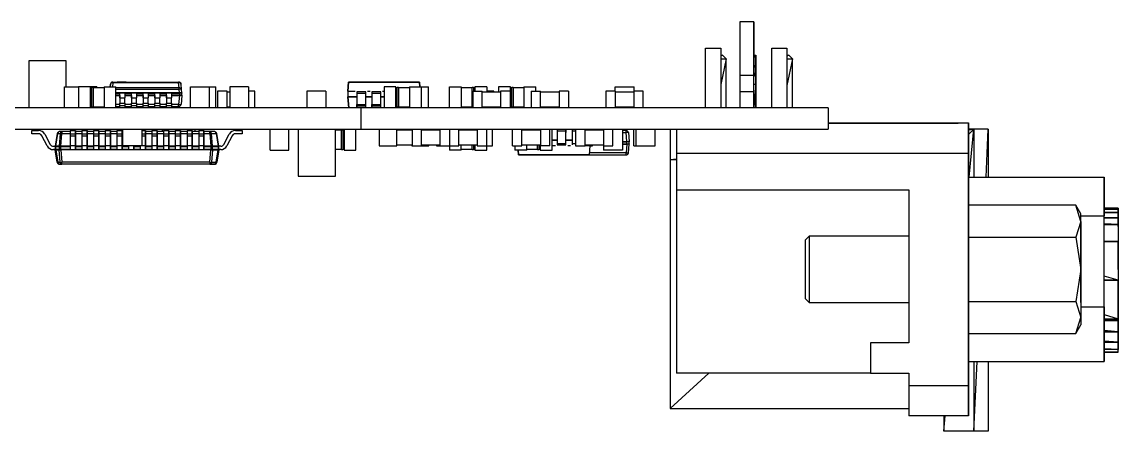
# Model space of a CAD drawing. Header units: millimetres. Extents: x -3 to 395, y 18 to 269.
# Drawn here: x 82.15 to 129.07, y 77.6 to 95.12 of the extents above; entities that cross this region are included whole.
import ezdxf

# ---------------------------------------------------------------- set-up
doc = ezdxf.new("R2010")
doc.units = ezdxf.units.MM

msp = doc.modelspace()

# ---------------------------------------------------------------- linework, layer by layer
at = {"color": 7, "linetype": 'Continuous', "lineweight": 25}
for p, q in [((113.47, 95.124), (112.87, 95.124)), ((112.87, 95.124), (112.87, 92.824)), ((113.47, 95.124), (113.47, 92.824)), ((113.47, 91.45), (113.47, 95.124)), ((111.413, 91.45), (111.413, 93.999)), ((111.413, 93.999), (112.063, 93.999)), ((112.063, 93.999), (112.063, 91.45)), ((114.245, 91.45), (114.245, 93.999)), ((114.245, 93.999), (114.895, 93.999)), ((114.895, 93.999), (114.895, 91.45)), ((82.445, 93.457), (82.445, 91.45)), ((84.045, 93.457), (82.445, 93.457)), ((84.045, 92.339), (84.045, 93.457)), ((112.134, 93.7), (112.063, 93.676)), ((112.063, 93.7), (112.134, 93.7)), ((112.293, 93.541), (112.063, 92.45)), ((112.063, 93.541), (112.293, 93.541)), ((112.293, 93.541), (112.134, 93.7)), ((112.293, 93.541), (112.134, 93.7)), ((112.292, 93.541), (112.293, 93.541)), ((112.293, 91.45), (112.293, 93.541)), ((113.47, 93.57), (113.563, 93.7)), ((113.47, 93.7), (113.562, 93.7)), ((113.563, 93.7), (113.563, 92.928)), ((113.563, 93.237), (113.563, 93.7)), ((113.563, 93.7), (113.563, 93.237)), ((114.979, 93.7), (114.895, 93.672)), ((114.895, 93.7), (114.979, 93.7)), ((114.895, 93.671), (114.979, 93.699)), ((114.895, 93.541), (115.137, 93.541)), ((115.137, 93.541), (114.895, 92.394)), ((114.978, 93.699), (114.978, 93.699)), ((115.137, 93.541), (114.979, 93.7)), ((115.137, 93.541), (114.979, 93.7)), ((114.979, 93.699), (115.137, 93.541)), ((115.137, 93.541), (114.979, 93.699)), ((115.136, 93.541), (115.137, 93.541)), ((115.137, 91.45), (115.137, 93.541)), ((113.563, 93.237), (113.47, 93.237)), ((113.47, 93.15), (113.563, 93.237)), ((113.563, 92.928), (113.47, 92.798)), ((113.47, 92.928), (113.563, 92.928)), ((113.563, 92.928), (113.563, 93.237)), ((113.563, 93.237), (113.563, 92.463)), ((113.563, 92.463), (113.563, 92.928)), ((113.563, 92.928), (113.563, 92.463)), ((85.923, 92.339), (85.936, 92.46)), ((85.936, 92.46), (85.923, 92.339)), ((86.035, 92.521), (86.035, 92.55)), ((86.035, 92.55), (86.329, 92.55)), ((86.035, 92.55), (88.855, 92.55)), ((88.855, 92.521), (86.035, 92.521)), ((86.604, 92.55), (86.22, 92.55)), ((86.495, 92.55), (88.855, 92.55)), ((88.855, 92.55), (88.855, 92.521)), ((88.879, 92.296), (88.855, 92.521)), ((88.945, 92.495), (88.945, 92.495)), ((88.978, 92.235), (88.955, 92.46)), ((96.122, 92.542), (96.096, 92.16)), ((96.096, 92.16), (96.121, 92.542)), ((99.169, 92.542), (96.121, 92.542)), ((96.121, 92.542), (96.121, 92.542)), ((96.121, 92.542), (99.169, 92.542)), ((96.122, 92.542), (96.122, 92.542)), ((96.122, 92.542), (96.122, 92.542)), ((98.543, 92.545), (98.543, 92.542)), ((98.698, 92.545), (98.543, 92.545)), ((98.698, 92.542), (98.698, 92.545)), ((99.169, 92.542), (99.169, 92.542)), ((99.182, 92.339), (99.169, 92.542)), ((99.169, 92.542), (99.169, 92.542)), ((99.169, 92.542), (99.183, 92.339)), ((113.47, 92.824), (112.87, 92.824)), ((112.87, 92.824), (112.87, 92.124)), ((113.47, 92.124), (113.47, 92.824)), ((113.47, 92.463), (113.563, 92.463)), ((113.563, 92.463), (113.47, 91.468)), ((113.563, 91.45), (113.563, 92.463)), ((113.563, 92.463), (113.563, 91.45)), ((83.966, 92.339), (84.572, 92.339)), ((83.966, 91.45), (83.966, 92.339)), ((85.08, 92.339), (84.572, 92.339)), ((84.572, 92.339), (84.572, 91.45)), ((85.08, 91.45), (85.08, 92.339)), ((85.351, 92.339), (85.08, 92.339)), ((85.08, 92.314), (85.138, 92.314)), ((85.197, 92.316), (85.138, 92.316)), ((85.138, 91.473), (85.138, 92.316)), ((85.197, 92.316), (85.197, 91.473)), ((85.197, 92.314), (85.664, 92.314)), ((85.351, 92.339), (85.351, 92.314)), ((85.664, 92.339), (85.664, 91.45)), ((85.664, 92.339), (86.172, 92.339)), ((86.172, 91.45), (86.172, 92.339)), ((86.335, 91.975), (86.335, 92.075)), ((86.335, 91.875), (86.335, 92.075)), ((86.555, 92.075), (86.335, 92.075)), ((86.335, 91.975), (86.335, 91.875)), ((86.555, 92.075), (86.555, 91.875)), ((86.835, 91.975), (86.835, 92.075)), ((86.835, 91.875), (86.835, 92.075)), ((87.055, 92.075), (86.835, 92.075)), ((86.835, 91.975), (86.835, 91.875)), ((87.055, 92.075), (87.055, 91.875)), ((87.335, 91.975), (87.335, 92.075)), ((87.335, 91.875), (87.335, 92.075)), ((87.555, 92.075), (87.335, 92.075)), ((87.335, 91.975), (87.335, 91.875)), ((87.555, 92.075), (87.555, 91.875)), ((87.835, 91.975), (87.835, 92.075)), ((87.835, 91.875), (87.835, 92.075)), ((88.055, 92.075), (87.835, 92.075)), ((87.835, 91.975), (87.835, 91.875)), ((88.055, 92.075), (88.055, 91.875)), ((88.335, 91.975), (88.335, 92.075)), ((88.335, 91.875), (88.335, 92.075)), ((88.555, 92.075), (88.335, 92.075)), ((88.335, 91.975), (88.335, 91.875)), ((88.555, 92.075), (88.555, 91.875)), ((88.879, 92.235), (88.879, 92.296)), ((88.895, 92.08), (88.879, 92.235)), ((88.895, 92.07), (88.895, 92.08)), ((88.895, 92.07), (88.895, 91.98)), ((88.895, 91.97), (88.895, 91.98)), ((88.995, 92.08), (88.978, 92.235)), ((88.995, 92.08), (88.995, 92.07)), ((88.995, 91.98), (88.995, 92.07)), ((88.995, 91.98), (88.995, 91.97)), ((89.366, 91.45), (89.366, 92.339)), ((89.366, 92.339), (90.178, 92.339)), ((90.178, 91.45), (90.178, 92.339)), ((90.178, 92.339), (90.451, 92.339)), ((90.451, 91.45), (90.451, 92.339)), ((90.926, 92.161), (90.52, 92.161)), ((90.52, 92.161), (90.52, 91.45)), ((90.926, 91.45), (90.926, 92.161)), ((90.926, 92.136), (91.039, 92.136)), ((91.851, 92.339), (91.039, 92.339)), ((91.039, 92.339), (91.039, 91.45)), ((91.851, 92.339), (91.851, 91.45)), ((92.12, 92.161), (91.851, 92.161)), ((92.12, 91.45), (92.12, 92.161)), ((95.151, 92.161), (94.339, 92.161)), ((94.339, 92.161), (94.339, 91.45)), ((95.151, 92.161), (95.151, 91.45)), ((96.096, 92.16), (96.096, 91.92)), ((96.096, 92.16), (96.406, 92.16)), ((96.48, 92.123), (96.48, 92.032)), ((96.48, 92.123), (96.48, 92.123)), ((96.861, 92.123), (96.48, 92.123)), ((96.861, 92.123), (96.48, 92.123)), ((96.48, 92.064), (96.48, 91.589)), ((96.861, 92.064), (96.48, 92.064)), ((96.48, 92.032), (96.48, 92.032)), ((96.48, 91.972), (96.48, 91.51)), ((96.861, 92.123), (96.861, 92.123)), ((96.861, 91.589), (96.861, 92.064)), ((96.936, 92.16), (97.056, 92.16)), ((97.13, 92.123), (97.13, 92.032)), ((97.13, 92.123), (97.13, 92.123)), ((97.511, 92.123), (97.13, 92.123)), ((97.511, 92.123), (97.13, 92.123)), ((97.13, 92.064), (97.13, 91.589)), ((97.511, 92.064), (97.13, 92.064)), ((97.13, 92.032), (97.13, 92.032)), ((97.13, 91.972), (97.13, 91.51)), ((97.511, 92.123), (97.511, 92.123)), ((97.511, 91.589), (97.511, 92.064)), ((97.586, 92.16), (97.645, 92.16)), ((98.153, 92.339), (97.645, 92.339)), ((97.645, 92.339), (97.645, 91.45)), ((98.153, 91.45), (98.153, 92.339)), ((98.153, 92.314), (98.211, 92.314)), ((98.27, 92.316), (98.211, 92.316)), ((98.211, 91.473), (98.211, 92.316)), ((98.27, 92.316), (98.27, 91.473)), ((98.27, 92.314), (98.737, 92.314)), ((98.737, 92.339), (98.737, 91.45)), ((98.737, 92.339), (99.245, 92.339)), ((99.245, 91.45), (99.245, 92.339)), ((99.245, 92.339), (99.551, 92.339)), ((99.551, 91.45), (99.551, 92.339)), ((100.445, 91.45), (100.445, 92.339)), ((100.445, 92.339), (100.953, 92.339)), ((100.953, 92.339), (100.953, 91.45)), ((100.953, 92.314), (101.42, 92.314)), ((101.479, 92.316), (101.42, 92.316)), ((101.42, 91.473), (101.42, 92.316)), ((101.42, 92.316), (101.42, 92.314)), ((101.445, 92.161), (101.445, 91.45)), ((101.445, 92.161), (101.851, 92.161)), ((101.479, 92.316), (101.479, 92.161)), ((101.479, 92.316), (101.479, 92.314)), ((101.479, 92.314), (101.537, 92.314)), ((101.537, 92.339), (101.537, 92.161)), ((102.045, 92.339), (101.537, 92.339)), ((101.851, 91.45), (101.851, 92.161)), ((101.851, 92.136), (102.639, 92.136)), ((102.045, 92.339), (102.045, 92.136)), ((102.345, 92.161), (102.045, 92.161)), ((102.345, 92.136), (102.345, 92.161)), ((103.053, 92.339), (102.545, 92.339)), ((102.545, 92.339), (102.545, 92.136)), ((103.045, 92.161), (102.639, 92.161)), ((102.639, 92.161), (102.639, 91.45)), ((103.045, 92.161), (103.045, 91.45)), ((103.053, 91.45), (103.053, 92.339)), ((103.053, 92.314), (103.111, 92.314)), ((103.17, 92.316), (103.111, 92.316)), ((103.111, 91.473), (103.111, 92.316)), ((103.17, 92.316), (103.17, 91.473)), ((103.17, 92.314), (103.637, 92.314)), ((103.637, 92.339), (103.637, 91.45)), ((103.637, 92.339), (104.145, 92.339)), ((103.945, 92.161), (103.945, 91.45)), ((103.945, 92.161), (104.351, 92.161)), ((104.145, 92.161), (104.145, 92.339)), ((104.351, 91.45), (104.351, 92.161)), ((104.351, 92.136), (105.139, 92.136)), ((105.545, 92.161), (105.139, 92.161)), ((105.139, 92.161), (105.139, 91.45)), ((105.545, 92.161), (105.545, 91.45)), ((107.551, 92.161), (107.145, 92.161)), ((107.145, 92.161), (107.145, 91.45)), ((107.539, 92.161), (107.539, 92.339)), ((107.539, 92.339), (108.351, 92.339)), ((107.551, 91.45), (107.551, 92.161)), ((107.551, 92.136), (108.339, 92.136)), ((108.339, 92.161), (108.339, 91.45)), ((108.745, 92.161), (108.339, 92.161)), ((108.351, 92.161), (108.351, 92.339)), ((108.745, 91.45), (108.745, 92.161)), ((113.47, 92.124), (112.87, 92.124)), ((112.87, 92.124), (112.87, 91.45)), ((113.47, 91.45), (113.47, 92.124)), ((86.335, 91.875), (86.335, 91.65)), ((86.335, 91.875), (86.555, 91.875)), ((86.335, 91.45), (86.335, 91.65)), ((86.335, 91.55), (86.335, 91.65)), ((86.335, 91.65), (86.555, 91.65)), ((86.335, 91.45), (86.335, 91.55)), ((86.335, 91.55), (86.555, 91.55)), ((86.555, 91.65), (86.555, 91.875)), ((86.555, 91.65), (86.555, 91.55)), ((86.555, 91.55), (86.555, 91.45)), ((86.835, 91.875), (86.835, 91.65)), ((86.835, 91.875), (87.055, 91.875)), ((86.835, 91.45), (86.835, 91.65)), ((86.835, 91.55), (86.835, 91.65)), ((86.835, 91.65), (87.055, 91.65)), ((86.835, 91.45), (86.835, 91.55)), ((86.835, 91.55), (87.055, 91.55)), ((87.055, 91.65), (87.055, 91.875)), ((87.055, 91.65), (87.055, 91.55)), ((87.055, 91.55), (87.055, 91.45)), ((87.335, 91.875), (87.335, 91.65)), ((87.335, 91.875), (87.555, 91.875)), ((87.335, 91.45), (87.335, 91.65)), ((87.335, 91.55), (87.335, 91.65)), ((87.335, 91.65), (87.555, 91.65)), ((87.335, 91.55), (87.555, 91.55)), ((87.335, 91.45), (87.335, 91.55)), ((87.555, 91.65), (87.555, 91.875)), ((87.555, 91.65), (87.555, 91.55)), ((87.555, 91.55), (87.555, 91.45)), ((87.835, 91.875), (87.835, 91.65)), ((87.835, 91.875), (88.055, 91.875)), ((87.835, 91.45), (87.835, 91.65)), ((87.835, 91.55), (87.835, 91.65)), ((87.835, 91.65), (88.055, 91.65)), ((87.835, 91.45), (87.835, 91.55)), ((87.835, 91.55), (88.055, 91.55)), ((88.055, 91.65), (88.055, 91.875)), ((88.055, 91.65), (88.055, 91.55)), ((88.055, 91.55), (88.055, 91.45)), ((88.335, 91.875), (88.335, 91.65)), ((88.335, 91.875), (88.555, 91.875)), ((88.335, 91.45), (88.335, 91.65)), ((88.335, 91.55), (88.335, 91.65)), ((88.335, 91.65), (88.555, 91.65)), ((88.335, 91.45), (88.335, 91.55)), ((88.335, 91.55), (88.555, 91.55)), ((88.555, 91.65), (88.555, 91.875)), ((88.555, 91.65), (88.555, 91.55)), ((88.555, 91.55), (88.555, 91.45)), ((88.895, 91.97), (88.855, 91.589)), ((88.855, 91.5), (88.855, 91.589)), ((88.995, 91.97), (88.955, 91.589)), ((96.095, 91.92), (96.095, 91.92)), ((96.095, 91.92), (96.146, 91.45)), ((96.096, 91.92), (96.48, 91.92)), ((96.146, 91.45), (96.096, 91.92)), ((96.48, 91.92), (96.096, 91.92)), ((96.48, 91.589), (96.861, 91.589)), ((96.48, 91.45), (96.48, 91.53)), ((96.48, 91.53), (96.861, 91.53)), ((96.861, 91.92), (97.13, 91.92)), ((97.13, 91.92), (96.861, 91.92)), ((96.861, 91.45), (96.861, 91.53)), ((97.13, 91.589), (97.511, 91.589)), ((97.13, 91.45), (97.13, 91.53)), ((97.13, 91.53), (97.511, 91.53)), ((97.511, 91.92), (97.645, 91.92)), ((97.645, 91.92), (97.511, 91.92)), ((97.511, 91.45), (97.511, 91.53)), ((96.66, 91.45), (16.661, 91.45)), ((85.138, 91.475), (85.08, 91.475)), ((85.197, 91.473), (85.138, 91.473)), ((85.664, 91.475), (85.197, 91.475)), ((85.551, 91.475), (85.551, 91.45)), ((86.172, 91.5), (86.335, 91.5)), ((86.555, 91.5), (86.835, 91.5)), ((87.055, 91.5), (87.335, 91.5)), ((87.555, 91.5), (87.835, 91.5)), ((88.055, 91.5), (88.335, 91.5)), ((88.555, 91.5), (88.855, 91.5)), ((91.039, 91.475), (90.926, 91.475)), ((96.66, 91.45), (96.66, 90.525)), ((116.66, 91.45), (96.66, 91.45)), ((98.211, 91.475), (98.153, 91.475)), ((98.16, 91.45), (98.16, 91.475)), ((98.27, 91.473), (98.211, 91.473)), ((98.737, 91.475), (98.27, 91.475)), ((98.429, 91.45), (98.429, 91.475)), ((101.42, 91.475), (100.953, 91.475)), ((101.151, 91.45), (101.151, 91.475)), ((101.445, 91.473), (101.42, 91.473)), ((102.639, 91.475), (101.851, 91.475)), ((102.045, 91.475), (102.045, 91.45)), ((102.045, 91.45), (102.045, 91.475)), ((102.345, 91.45), (102.345, 91.475)), ((102.345, 91.475), (102.345, 91.45)), ((102.545, 91.475), (102.545, 91.45)), ((102.545, 91.45), (102.545, 91.475)), ((103.111, 91.475), (103.053, 91.475)), ((103.17, 91.473), (103.111, 91.473)), ((103.637, 91.475), (103.17, 91.475)), ((105.139, 91.475), (104.351, 91.475)), ((108.339, 91.475), (107.551, 91.475)), ((116.66, 91.45), (116.66, 90.525)), ((116.66, 90.799), (122.23, 90.799)), ((122.23, 90.776), (116.66, 90.776)), ((122.23, 90.799), (122.23, 90.776)), ((122.23, 90.799), (122.67, 90.799)), ((122.67, 89.499), (122.67, 90.799)), ((122.67, 90.799), (122.67, 90.799)), ((122.67, 90.799), (122.67, 89.499)), ((16.661, 90.525), (96.66, 90.525)), ((82.572, 90.329), (82.572, 90.474)), ((82.572, 90.474), (82.857, 90.474)), ((82.857, 90.329), (82.572, 90.329)), ((83.226, 89.811), (82.994, 90.247)), ((83.122, 90.315), (83.354, 89.879)), ((83.659, 90.34), (83.574, 89.805)), ((83.603, 89.805), (83.688, 90.34)), ((83.688, 90.34), (83.779, 90.34)), ((83.779, 90.34), (83.744, 89.805)), ((83.849, 90.424), (83.758, 90.424)), ((83.814, 89.805), (83.849, 90.34)), ((83.849, 90.424), (83.849, 90.34)), ((84.212, 90.424), (83.849, 90.424)), ((84.212, 90.474), (84.212, 90.329)), ((84.212, 90.474), (84.432, 90.474)), ((84.212, 90.329), (84.432, 90.329)), ((84.212, 90.329), (84.212, 90.247)), ((84.212, 90.247), (84.432, 90.247)), ((84.212, 90.247), (84.212, 89.811)), ((84.432, 90.474), (84.432, 90.329)), ((84.432, 90.315), (84.432, 90.474)), ((84.712, 90.424), (84.432, 90.424)), ((84.432, 90.329), (84.432, 90.247)), ((84.432, 89.879), (84.432, 90.315)), ((84.432, 90.247), (84.432, 89.811)), ((84.712, 90.474), (84.712, 90.329)), ((84.712, 90.474), (84.932, 90.474)), ((84.712, 90.329), (84.932, 90.329)), ((84.712, 90.329), (84.712, 90.247)), ((84.712, 90.247), (84.932, 90.247)), ((84.712, 90.247), (84.712, 89.811)), ((84.932, 90.474), (84.932, 90.329)), ((84.932, 90.315), (84.932, 90.474)), ((85.212, 90.424), (84.932, 90.424)), ((84.932, 90.329), (84.932, 90.247)), ((84.932, 89.879), (84.932, 90.315)), ((84.932, 90.247), (84.932, 89.811)), ((84.945, 90.424), (84.945, 90.525)), ((85.212, 90.474), (85.212, 90.329)), ((85.212, 90.474), (85.432, 90.474)), ((85.212, 90.329), (85.432, 90.329)), ((85.212, 90.329), (85.212, 90.247)), ((85.212, 90.247), (85.432, 90.247)), ((85.212, 90.247), (85.212, 89.811)), ((85.432, 90.474), (85.432, 90.329)), ((85.432, 90.315), (85.432, 90.474)), ((85.712, 90.424), (85.432, 90.424)), ((85.432, 90.329), (85.432, 90.247)), ((85.432, 89.879), (85.432, 90.315)), ((85.432, 90.247), (85.432, 89.811)), ((85.712, 90.474), (85.712, 90.329)), ((85.712, 90.474), (85.932, 90.474)), ((85.712, 90.329), (85.932, 90.329)), ((85.712, 90.329), (85.712, 90.247)), ((85.712, 90.247), (85.932, 90.247)), ((85.712, 90.247), (85.712, 89.811)), ((85.932, 90.474), (85.932, 90.329)), ((85.932, 90.315), (85.932, 90.474)), ((86.212, 90.424), (85.932, 90.424)), ((85.932, 90.329), (85.932, 90.247)), ((85.932, 89.879), (85.932, 90.315)), ((85.932, 90.247), (85.932, 89.811)), ((86.212, 90.474), (86.212, 90.329)), ((86.212, 90.474), (86.432, 90.474)), ((86.212, 90.329), (86.432, 90.329)), ((86.212, 90.329), (86.212, 90.247)), ((86.212, 90.247), (86.432, 90.247)), ((86.212, 90.247), (86.212, 89.811)), ((86.432, 90.474), (86.432, 90.329)), ((86.432, 90.315), (86.432, 90.474)), ((86.466, 90.424), (86.432, 90.424)), ((86.432, 90.329), (86.432, 90.247)), ((86.432, 89.879), (86.432, 90.315)), ((86.432, 90.247), (86.432, 89.811)), ((86.466, 89.814), (86.466, 90.525)), ((87.278, 90.525), (87.278, 89.814)), ((87.278, 90.474), (87.432, 90.474)), ((87.278, 90.329), (87.432, 90.329)), ((87.432, 90.474), (87.432, 90.329)), ((87.432, 90.315), (87.432, 90.474)), ((87.712, 90.424), (87.432, 90.424)), ((87.432, 90.329), (87.432, 90.247)), ((87.432, 89.879), (87.432, 90.315)), ((87.432, 90.247), (87.432, 89.811)), ((87.712, 90.474), (87.712, 90.329)), ((87.712, 90.474), (87.932, 90.474)), ((87.712, 90.329), (87.932, 90.329)), ((87.712, 90.329), (87.712, 90.247)), ((87.712, 90.247), (87.932, 90.247)), ((87.712, 90.247), (87.712, 89.811)), ((87.932, 90.474), (87.932, 90.329)), ((87.932, 90.315), (87.932, 90.474)), ((88.212, 90.424), (87.932, 90.424)), ((87.932, 90.329), (87.932, 90.247)), ((87.932, 89.879), (87.932, 90.315)), ((87.932, 90.247), (87.932, 89.811)), ((88.145, 90.525), (88.145, 90.424)), ((88.212, 90.474), (88.212, 90.329)), ((88.212, 90.474), (88.432, 90.474)), ((88.212, 90.329), (88.432, 90.329)), ((88.212, 90.329), (88.212, 90.247)), ((88.212, 90.247), (88.432, 90.247)), ((88.212, 90.247), (88.212, 89.811)), ((88.432, 90.474), (88.432, 90.329)), ((88.432, 90.315), (88.432, 90.474)), ((88.712, 90.424), (88.432, 90.424)), ((88.432, 90.329), (88.432, 90.247)), ((88.432, 89.879), (88.432, 90.315)), ((88.432, 90.247), (88.432, 89.811)), ((88.712, 90.474), (88.712, 90.329)), ((88.712, 90.474), (88.932, 90.474)), ((88.712, 90.329), (88.932, 90.329)), ((88.712, 90.329), (88.712, 90.247)), ((88.712, 90.247), (88.932, 90.247)), ((88.712, 90.247), (88.712, 89.811)), ((88.739, 90.525), (88.739, 90.474)), ((88.932, 90.474), (88.932, 90.329)), ((88.932, 90.315), (88.932, 90.474)), ((89.212, 90.424), (88.932, 90.424)), ((88.932, 90.329), (88.932, 90.247)), ((88.932, 89.879), (88.932, 90.315)), ((88.932, 90.247), (88.932, 89.811)), ((89.212, 90.474), (89.212, 90.329)), ((89.212, 90.474), (89.432, 90.474)), ((89.212, 90.329), (89.432, 90.329)), ((89.212, 90.329), (89.212, 90.247)), ((89.212, 90.247), (89.432, 90.247)), ((89.212, 90.247), (89.212, 89.811)), ((89.432, 90.474), (89.432, 90.329)), ((89.432, 90.315), (89.432, 90.474)), ((89.712, 90.424), (89.432, 90.424)), ((89.432, 90.329), (89.432, 90.247)), ((89.432, 89.879), (89.432, 90.315)), ((89.432, 90.247), (89.432, 89.811)), ((89.551, 90.525), (89.551, 90.424)), ((89.712, 90.474), (89.712, 90.329)), ((89.712, 90.474), (89.932, 90.474)), ((89.712, 90.329), (89.932, 90.329)), ((89.712, 90.329), (89.712, 90.247)), ((89.712, 90.247), (89.932, 90.247)), ((89.712, 90.247), (89.712, 89.811)), ((89.932, 90.474), (89.932, 90.329)), ((89.932, 90.315), (89.932, 90.474)), ((90.196, 90.424), (89.932, 90.424)), ((89.932, 90.329), (89.932, 90.247)), ((89.932, 89.879), (89.932, 90.315)), ((89.932, 90.247), (89.932, 89.811)), ((90.196, 90.34), (90.196, 90.424)), ((90.387, 90.424), (90.196, 90.424)), ((90.196, 90.34), (90.231, 89.805)), ((90.301, 89.805), (90.265, 90.34)), ((90.265, 90.34), (90.457, 90.34)), ((90.457, 90.34), (90.542, 89.805)), ((90.571, 89.805), (90.486, 90.34)), ((90.79, 89.879), (91.022, 90.315)), ((91.15, 90.247), (90.918, 89.811)), ((91.287, 90.474), (91.572, 90.474)), ((91.572, 90.329), (91.287, 90.329)), ((91.572, 90.474), (91.572, 90.329)), ((92.766, 89.636), (92.766, 90.525)), ((93.578, 89.636), (93.578, 90.525)), ((93.972, 90.525), (93.972, 88.518)), ((95.572, 88.518), (95.572, 90.525)), ((95.572, 90.5), (95.82, 90.5)), ((95.82, 90.502), (95.879, 90.502)), ((95.82, 89.659), (95.82, 90.502)), ((95.82, 90.5), (95.82, 90.502)), ((95.879, 90.502), (95.879, 89.659)), ((95.879, 90.5), (95.879, 90.502)), ((95.879, 90.5), (95.937, 90.5)), ((95.937, 90.525), (95.937, 89.636)), ((96.445, 89.636), (96.445, 90.525)), ((96.66, 90.525), (116.66, 90.525)), ((97.445, 90.525), (97.445, 89.814)), ((98.195, 89.814), (98.195, 90.525)), ((98.195, 90.5), (98.845, 90.5)), ((98.839, 90.525), (98.839, 90.5)), ((98.845, 90.525), (98.845, 89.814)), ((99.251, 89.814), (99.251, 90.525)), ((99.251, 90.5), (100.039, 90.5)), ((99.565, 90.5), (99.565, 90.525)), ((99.895, 90.525), (99.895, 90.5)), ((100.039, 90.525), (100.039, 89.814)), ((100.445, 90.525), (100.445, 89.814)), ((100.851, 89.814), (100.851, 90.525)), ((100.851, 90.5), (101.639, 90.5)), ((100.953, 90.5), (100.953, 90.525)), ((101.09, 90.5), (101.09, 90.525)), ((101.42, 90.502), (101.479, 90.502)), ((101.42, 90.5), (101.42, 90.502)), ((101.479, 90.502), (101.479, 90.5)), ((101.537, 90.525), (101.537, 90.5)), ((101.639, 90.525), (101.639, 89.814)), ((102.045, 89.814), (102.045, 90.525)), ((102.284, 89.814), (102.284, 90.525)), ((103.145, 89.814), (103.145, 90.525)), ((103.551, 89.814), (103.551, 90.525)), ((103.551, 90.5), (104.339, 90.5)), ((103.753, 90.5), (103.753, 90.525)), ((103.755, 90.525), (103.755, 90.5)), ((104.136, 90.525), (104.136, 90.5)), ((104.22, 90.5), (104.22, 90.502)), ((104.22, 90.502), (104.279, 90.502)), ((104.279, 90.502), (104.279, 90.5)), ((104.337, 90.525), (104.337, 90.5)), ((104.339, 90.525), (104.339, 89.814)), ((104.745, 89.814), (104.745, 90.525)), ((104.845, 89.636), (104.845, 90.525)), ((105.054, 90.525), (105.054, 90.445)), ((105.435, 90.445), (105.054, 90.445)), ((105.054, 90.385), (105.054, 89.91)), ((105.435, 90.525), (105.435, 90.445)), ((105.435, 90.003), (105.435, 90.465)), ((105.435, 89.91), (105.435, 90.385)), ((105.704, 90.525), (105.704, 90.445)), ((105.845, 90.445), (105.704, 90.445)), ((105.704, 90.385), (105.704, 89.91)), ((105.845, 90.525), (105.845, 89.814)), ((106.251, 89.814), (106.251, 90.525)), ((106.251, 90.5), (107.039, 90.5)), ((106.419, 90.525), (106.422, 90.5)), ((106.419, 90.525), (106.422, 90.5)), ((106.565, 90.5), (106.565, 90.525)), ((106.895, 90.5), (106.895, 90.525)), ((106.895, 90.5), (106.895, 90.525)), ((107.039, 90.525), (107.039, 89.814)), ((107.445, 89.814), (107.445, 90.525)), ((107.851, 90.525), (107.851, 89.636)), ((108.005, 90.474), (107.851, 90.474)), ((108.005, 90.385), (108.005, 90.474)), ((108.045, 90.005), (108.005, 90.385)), ((108.105, 90.385), (108.145, 90.005)), ((108.339, 89.814), (108.339, 90.525)), ((108.439, 89.814), (108.439, 90.525)), ((109.251, 89.814), (109.251, 90.525)), ((109.892, 90.525), (109.892, 89.232)), ((110.17, 90.525), (110.17, 89.499)), ((122.67, 90.502), (122.897, 90.525)), ((122.897, 90.525), (122.67, 90.298)), ((122.897, 90.525), (122.67, 90.525)), ((122.692, 88.474), (122.897, 90.525)), ((122.897, 90.525), (122.897, 88.474)), ((123.514, 90.525), (122.897, 90.525)), ((123.416, 88.474), (123.514, 90.525)), ((123.514, 90.525), (123.514, 88.474)), ((83.491, 89.797), (83.573, 89.797)), ((83.573, 89.652), (83.491, 89.652)), ((83.572, 89.789), (83.602, 89.789)), ((83.572, 89.789), (83.572, 89.66)), ((83.572, 89.66), (83.602, 89.66)), ((83.659, 89.109), (83.574, 89.644)), ((83.602, 89.789), (83.743, 89.789)), ((83.602, 89.66), (83.602, 89.789)), ((83.743, 89.66), (83.602, 89.66)), ((83.744, 89.805), (83.603, 89.805)), ((83.603, 89.644), (83.744, 89.644)), ((83.603, 89.644), (83.688, 89.109)), ((83.743, 89.789), (83.743, 89.66)), ((83.743, 89.789), (83.814, 89.789)), ((83.743, 89.66), (83.814, 89.66)), ((83.779, 89.109), (83.744, 89.644)), ((83.814, 89.805), (83.814, 89.789)), ((83.814, 89.789), (84.212, 89.789)), ((83.814, 89.66), (83.814, 89.789)), ((83.814, 89.66), (83.814, 89.644)), ((84.212, 89.66), (83.814, 89.66)), ((90.231, 89.644), (83.814, 89.644)), ((83.814, 89.644), (83.849, 89.109)), ((84.432, 89.811), (84.212, 89.811)), ((84.212, 89.811), (84.212, 89.652)), ((84.212, 89.652), (84.432, 89.652)), ((84.432, 89.797), (84.432, 89.879)), ((84.432, 89.811), (84.432, 89.652)), ((84.432, 89.797), (84.432, 89.789)), ((84.432, 89.66), (84.432, 89.789)), ((84.432, 89.789), (84.712, 89.789)), ((84.432, 89.66), (84.432, 89.652)), ((84.712, 89.66), (84.432, 89.66)), ((84.932, 89.811), (84.712, 89.811)), ((84.712, 89.811), (84.712, 89.652)), ((84.712, 89.652), (84.932, 89.652)), ((84.932, 89.797), (84.932, 89.879)), ((84.932, 89.811), (84.932, 89.652)), ((84.932, 89.797), (84.932, 89.789)), ((84.932, 89.66), (84.932, 89.789)), ((84.932, 89.789), (85.212, 89.789)), ((84.932, 89.66), (84.932, 89.652)), ((85.212, 89.66), (84.932, 89.66)), ((85.432, 89.811), (85.212, 89.811)), ((85.212, 89.811), (85.212, 89.652)), ((85.212, 89.652), (85.432, 89.652)), ((85.432, 89.797), (85.432, 89.879)), ((85.432, 89.811), (85.432, 89.652)), ((85.432, 89.797), (85.432, 89.789)), ((85.432, 89.66), (85.432, 89.789)), ((85.432, 89.789), (85.712, 89.789)), ((85.432, 89.66), (85.432, 89.652)), ((85.712, 89.66), (85.432, 89.66)), ((85.932, 89.811), (85.712, 89.811)), ((85.712, 89.811), (85.712, 89.652)), ((85.712, 89.652), (85.932, 89.652)), ((85.932, 89.797), (85.932, 89.879)), ((85.932, 89.811), (85.932, 89.652)), ((85.932, 89.797), (85.932, 89.789)), ((85.932, 89.66), (85.932, 89.789)), ((85.932, 89.789), (86.212, 89.789)), ((85.932, 89.66), (85.932, 89.652)), ((86.212, 89.66), (85.932, 89.66)), ((86.432, 89.811), (86.212, 89.811)), ((86.212, 89.811), (86.212, 89.652)), ((86.212, 89.652), (86.432, 89.652)), ((86.432, 89.797), (86.432, 89.879)), ((86.432, 89.811), (86.432, 89.652)), ((86.432, 89.797), (86.432, 89.789)), ((86.432, 89.66), (86.432, 89.789)), ((86.432, 89.789), (86.712, 89.789)), ((86.432, 89.66), (86.432, 89.652)), ((86.712, 89.66), (86.432, 89.66)), ((87.278, 89.814), (86.466, 89.814)), ((86.712, 89.814), (86.712, 89.811)), ((86.932, 89.811), (86.712, 89.811)), ((86.712, 89.811), (86.712, 89.652)), ((86.712, 89.652), (86.932, 89.652)), ((86.932, 89.797), (86.932, 89.814)), ((86.932, 89.814), (86.932, 89.811)), ((86.932, 89.811), (86.932, 89.652)), ((86.932, 89.797), (86.932, 89.789)), ((86.932, 89.66), (86.932, 89.789)), ((86.932, 89.789), (87.212, 89.789)), ((86.932, 89.66), (86.932, 89.652)), ((87.212, 89.66), (86.932, 89.66)), ((87.212, 89.814), (87.212, 89.811)), ((87.432, 89.811), (87.212, 89.811)), ((87.212, 89.811), (87.212, 89.652)), ((87.212, 89.652), (87.432, 89.652)), ((87.432, 89.797), (87.432, 89.879)), ((87.432, 89.811), (87.432, 89.652)), ((87.432, 89.797), (87.432, 89.789)), ((87.432, 89.66), (87.432, 89.789)), ((87.432, 89.789), (87.712, 89.789)), ((87.432, 89.66), (87.432, 89.652)), ((87.712, 89.66), (87.432, 89.66)), ((87.932, 89.811), (87.712, 89.811)), ((87.712, 89.811), (87.712, 89.652)), ((87.712, 89.652), (87.932, 89.652)), ((87.932, 89.797), (87.932, 89.879)), ((87.932, 89.811), (87.932, 89.652)), ((87.932, 89.797), (87.932, 89.789)), ((87.932, 89.66), (87.932, 89.789)), ((87.932, 89.789), (88.212, 89.789)), ((87.932, 89.66), (87.932, 89.652)), ((88.212, 89.66), (87.932, 89.66)), ((88.432, 89.811), (88.212, 89.811)), ((88.212, 89.811), (88.212, 89.652)), ((88.212, 89.652), (88.432, 89.652)), ((88.432, 89.797), (88.432, 89.879)), ((88.432, 89.811), (88.432, 89.652)), ((88.432, 89.797), (88.432, 89.789)), ((88.432, 89.66), (88.432, 89.789)), ((88.432, 89.789), (88.712, 89.789)), ((88.432, 89.66), (88.432, 89.652)), ((88.712, 89.66), (88.432, 89.66)), ((88.932, 89.811), (88.712, 89.811)), ((88.712, 89.811), (88.712, 89.652)), ((88.712, 89.652), (88.932, 89.652)), ((88.932, 89.797), (88.932, 89.879)), ((88.932, 89.811), (88.932, 89.652)), ((88.932, 89.797), (88.932, 89.789)), ((88.932, 89.66), (88.932, 89.789)), ((88.932, 89.789), (89.212, 89.789)), ((88.932, 89.66), (88.932, 89.652)), ((89.212, 89.66), (88.932, 89.66)), ((89.432, 89.811), (89.212, 89.811)), ((89.212, 89.811), (89.212, 89.652)), ((89.212, 89.652), (89.432, 89.652)), ((89.432, 89.797), (89.432, 89.879)), ((89.432, 89.811), (89.432, 89.652)), ((89.432, 89.797), (89.432, 89.789)), ((89.432, 89.66), (89.432, 89.789)), ((89.432, 89.789), (89.712, 89.789)), ((89.432, 89.66), (89.432, 89.652)), ((89.712, 89.66), (89.432, 89.66)), ((89.932, 89.811), (89.712, 89.811)), ((89.712, 89.811), (89.712, 89.652)), ((89.712, 89.652), (89.932, 89.652)), ((89.932, 89.797), (89.932, 89.879)), ((89.932, 89.811), (89.932, 89.652)), ((89.932, 89.797), (89.932, 89.789)), ((89.932, 89.66), (89.932, 89.789)), ((89.932, 89.789), (90.231, 89.789)), ((89.932, 89.66), (89.932, 89.652)), ((90.231, 89.66), (89.932, 89.66)), ((90.196, 89.109), (90.231, 89.644)), ((90.231, 89.789), (90.231, 89.805)), ((90.231, 89.789), (90.231, 89.66)), ((90.231, 89.789), (90.302, 89.789)), ((90.231, 89.66), (90.302, 89.66)), ((90.231, 89.644), (90.231, 89.66)), ((90.301, 89.644), (90.265, 89.109)), ((90.542, 89.805), (90.301, 89.805)), ((90.301, 89.644), (90.542, 89.644)), ((90.302, 89.66), (90.302, 89.789)), ((90.302, 89.789), (90.543, 89.789)), ((90.543, 89.66), (90.302, 89.66)), ((90.457, 89.109), (90.542, 89.644)), ((90.571, 89.644), (90.486, 89.109)), ((90.543, 89.789), (90.543, 89.66)), ((90.543, 89.789), (90.572, 89.789)), ((90.543, 89.66), (90.572, 89.66)), ((90.654, 89.797), (90.572, 89.797)), ((90.572, 89.66), (90.572, 89.789)), ((90.654, 89.652), (90.572, 89.652)), ((92.766, 89.636), (93.578, 89.636)), ((95.82, 89.661), (95.572, 89.661)), ((95.82, 89.659), (95.879, 89.659)), ((95.937, 89.661), (95.879, 89.661)), ((95.937, 89.636), (96.445, 89.636)), ((97.445, 89.814), (98.195, 89.814)), ((98.845, 89.839), (98.195, 89.839)), ((98.839, 89.839), (98.839, 89.814)), ((98.839, 89.814), (98.845, 89.814)), ((98.845, 89.814), (99.251, 89.814)), ((100.039, 89.839), (99.251, 89.839)), ((99.251, 89.814), (99.565, 89.814)), ((99.565, 89.814), (99.565, 89.839)), ((99.895, 89.839), (99.895, 89.814)), ((99.895, 89.814), (100.039, 89.814)), ((100.039, 89.814), (100.445, 89.814)), ((100.445, 89.814), (100.445, 89.636)), ((100.445, 89.814), (100.851, 89.814)), ((100.953, 89.636), (100.445, 89.636)), ((101.639, 89.839), (100.851, 89.839)), ((100.953, 89.636), (100.953, 89.839)), ((101.42, 89.661), (100.953, 89.661)), ((101.42, 89.659), (101.42, 89.839)), ((101.42, 89.659), (101.479, 89.659)), ((101.479, 89.839), (101.479, 89.659)), ((101.537, 89.661), (101.479, 89.661)), ((101.537, 89.839), (101.537, 89.636)), ((101.537, 89.636), (102.045, 89.636)), ((101.639, 89.814), (102.045, 89.814)), ((102.045, 89.636), (102.045, 89.814)), ((102.045, 89.814), (102.284, 89.814)), ((103.145, 89.814), (103.551, 89.814)), ((103.245, 89.814), (103.245, 89.636)), ((103.753, 89.636), (103.245, 89.636)), ((103.383, 89.636), (103.397, 89.433)), ((103.396, 89.433), (103.383, 89.636)), ((104.339, 89.839), (103.551, 89.839)), ((103.753, 89.636), (103.753, 89.839)), ((104.22, 89.661), (103.753, 89.661)), ((104.22, 89.659), (104.22, 89.839)), ((104.22, 89.659), (104.279, 89.659)), ((104.279, 89.839), (104.279, 89.659)), ((104.337, 89.661), (104.279, 89.661)), ((104.337, 89.839), (104.337, 89.636)), ((104.337, 89.636), (104.845, 89.636)), ((104.745, 89.814), (104.339, 89.814)), ((105.054, 90.055), (104.845, 90.055)), ((104.845, 90.055), (105.054, 90.055)), ((104.98, 89.815), (104.861, 89.815)), ((105.054, 89.91), (105.435, 89.91)), ((105.054, 89.852), (105.435, 89.852)), ((105.704, 90.055), (105.435, 90.055)), ((105.435, 90.055), (105.704, 90.055)), ((105.435, 89.852), (105.435, 89.943)), ((105.63, 89.815), (105.51, 89.815)), ((105.704, 89.91), (105.845, 89.91)), ((105.845, 89.814), (106.251, 89.814)), ((107.039, 89.839), (106.251, 89.839)), ((106.469, 89.815), (106.251, 89.815)), ((106.444, 89.433), (106.469, 89.815)), ((106.444, 89.433), (106.469, 89.815)), ((106.469, 89.815), (106.469, 89.839)), ((106.469, 89.814), (106.565, 89.814)), ((106.565, 89.814), (106.565, 89.839)), ((107.039, 89.814), (107.039, 89.636)), ((107.039, 89.814), (107.445, 89.814)), ((107.851, 89.636), (107.039, 89.636)), ((108.045, 89.894), (108.005, 89.514)), ((108.045, 89.994), (108.045, 90.005)), ((108.045, 89.905), (108.045, 89.994)), ((108.045, 89.894), (108.045, 89.905)), ((108.105, 89.514), (108.145, 89.894)), ((108.145, 90.005), (108.145, 89.994)), ((108.145, 89.994), (108.145, 90.005)), ((108.145, 89.905), (108.145, 89.994)), ((108.145, 89.905), (108.145, 89.894)), ((108.145, 89.894), (108.145, 89.905)), ((108.339, 89.814), (108.439, 89.814)), ((108.439, 89.814), (109.251, 89.814)), ((103.396, 89.433), (106.444, 89.433)), ((106.444, 89.433), (103.396, 89.433)), ((103.397, 89.433), (103.397, 89.433)), ((103.868, 89.433), (103.868, 89.43)), ((103.868, 89.43), (103.945, 89.43)), ((103.945, 89.43), (104.023, 89.43)), ((104.023, 89.43), (104.023, 89.433)), ((104.985, 89.425), (105.285, 89.425)), ((105.285, 89.425), (108.005, 89.425)), ((106.444, 89.433), (106.444, 89.433)), ((108.005, 89.425), (108.005, 89.514)), ((109.892, 89.232), (110.17, 89.259)), ((109.892, 89.232), (110.17, 89.232)), ((109.892, 89.232), (109.892, 78.566)), ((110.17, 89.499), (110.17, 87.924)), ((110.17, 89.499), (122.67, 89.499)), ((122.67, 89.499), (122.67, 79.549)), ((122.67, 79.549), (122.67, 89.499)), ((83.688, 89.109), (83.779, 89.109)), ((83.758, 89.024), (83.849, 89.024)), ((90.196, 89.109), (83.849, 89.109)), ((83.849, 89.024), (83.849, 89.109)), ((89.919, 89.024), (83.849, 89.024)), ((90.196, 89.109), (90.196, 89.025)), ((90.265, 89.109), (90.457, 89.109)), ((93.972, 88.518), (95.572, 88.518)), ((122.67, 88.474), (128.47, 88.474)), ((128.47, 86.822), (128.47, 88.474)), ((128.47, 88.474), (128.47, 86.822)), ((110.17, 87.924), (120.11, 87.924)), ((110.17, 87.924), (110.17, 80.074)), ((120.11, 87.924), (120.11, 81.374)), ((122.67, 85.896), (122.67, 87.267)), ((127.258, 87.267), (122.67, 87.267)), ((127.47, 86.899), (127.258, 87.267)), ((127.47, 86.581), (127.258, 87.267)), ((127.47, 86.581), (127.47, 86.899)), ((129.069, 87.147), (128.47, 87.147)), ((128.47, 87.146), (129.069, 87.146)), ((129.069, 87.097), (128.47, 87.102)), ((129.069, 87.097), (128.47, 87.097)), ((128.47, 87.096), (129.069, 87.096)), ((129.066, 86.953), (128.47, 86.968)), ((128.47, 86.953), (129.069, 86.953)), ((128.47, 84.984), (128.47, 86.864)), ((128.47, 84.984), (128.47, 86.864)), ((128.47, 84.984), (128.47, 86.864)), ((128.47, 84.984), (128.47, 86.864)), ((128.47, 82.922), (128.47, 86.822)), ((129.022, 87.146), (129.069, 87.147)), ((129.069, 87.097), (129.067, 87.096)), ((129.069, 87.146), (129.069, 87.147)), ((129.069, 86.953), (129.069, 87.147)), ((129.069, 87.097), (129.069, 87.147)), ((129.069, 87.146), (129.069, 87.097)), ((129.069, 87.096), (129.069, 87.097)), ((129.069, 86.953), (129.069, 87.097)), ((129.069, 87.097), (129.069, 86.747)), ((129.069, 86.856), (129.069, 87.097)), ((129.069, 87.096), (129.069, 86.953)), ((129.069, 86.953), (129.069, 86.578)), ((129.069, 86.729), (129.069, 86.953)), ((129.069, 86.747), (129.069, 86.953)), ((129.069, 86.953), (129.069, 86.729)), ((129.069, 86.747), (129.069, 86.856)), ((129.069, 86.856), (129.069, 86.747)), ((129.069, 86.855), (129.069, 86.856)), ((127.47, 86.581), (127.258, 85.896)), ((127.47, 86.581), (127.47, 84.525)), ((127.47, 84.525), (127.47, 86.581)), ((128.47, 86.753), (129.069, 86.729)), ((129.069, 86.729), (128.47, 86.729)), ((128.47, 86.728), (129.069, 86.728)), ((129.067, 86.446), (128.47, 86.476)), ((128.47, 86.446), (129.069, 86.446)), ((129.069, 86.578), (129.069, 86.729)), ((129.069, 86.578), (129.069, 86.729)), ((129.069, 86.365), (129.069, 86.729)), ((129.069, 86.446), (129.069, 86.729)), ((129.069, 86.728), (129.069, 86.446)), ((129.069, 86.365), (129.069, 86.446)), ((129.069, 86.446), (129.069, 85.712)), ((115.842, 85.947), (115.67, 85.775)), ((120.11, 85.947), (115.842, 85.947)), ((115.842, 85.947), (115.842, 83.102)), ((122.67, 83.153), (122.67, 85.896)), ((122.67, 85.896), (127.258, 85.896)), ((127.258, 85.896), (127.47, 84.525)), ((127.47, 84.525), (127.47, 85.947)), ((115.67, 85.775), (115.67, 83.274)), ((129.069, 85.712), (128.47, 85.712)), ((128.47, 85.711), (129.069, 85.711)), ((129.069, 85.712), (129.068, 85.711)), ((129.069, 85.712), (129.069, 84.823)), ((129.069, 84.746), (129.069, 85.712)), ((129.069, 85.712), (129.069, 84.061)), ((129.069, 85.712), (129.069, 85.711)), ((129.069, 85.711), (129.069, 85.712)), ((129.069, 85.712), (129.069, 84.644)), ((129.069, 84.519), (129.069, 85.712)), ((129.069, 85.712), (129.069, 84.222)), ((129.069, 85.712), (129.069, 84.377)), ((129.069, 85.711), (129.069, 85.712)), ((129.069, 85.711), (129.069, 84.061)), ((127.47, 84.525), (127.258, 83.153)), ((127.47, 83.102), (127.47, 84.525)), ((127.47, 84.525), (127.47, 82.468)), ((127.47, 84.525), (127.47, 82.468)), ((129.069, 84.061), (128.47, 84.238)), ((129.069, 84.061), (128.47, 84.061)), ((128.47, 84.06), (129.069, 84.06)), ((128.47, 82.164), (128.47, 84.044)), ((128.47, 82.164), (128.47, 84.044)), ((128.47, 82.164), (128.47, 84.044)), ((128.47, 82.164), (128.47, 84.044)), ((128.47, 82.164), (128.47, 84.044)), ((129.069, 82.41), (129.069, 84.061)), ((129.069, 84.061), (129.069, 84.06)), ((129.069, 84.06), (129.069, 82.41)), ((129.069, 83.899), (129.069, 82.41)), ((129.069, 83.745), (129.069, 82.41)), ((129.069, 82.41), (129.069, 83.602)), ((115.67, 83.274), (115.842, 83.102)), ((115.842, 83.102), (120.11, 83.102)), ((122.67, 81.782), (122.67, 83.153)), ((122.67, 83.153), (127.258, 83.153)), ((127.258, 83.153), (127.47, 82.468)), ((129.069, 82.41), (129.069, 83.476)), ((129.069, 83.373), (129.069, 82.41)), ((129.069, 82.41), (129.069, 83.297)), ((128.47, 80.574), (128.47, 82.922)), ((128.47, 82.922), (128.47, 80.574)), ((128.47, 82.587), (129.069, 82.41)), ((127.258, 81.782), (127.47, 82.468)), ((127.258, 81.782), (127.47, 82.149)), ((127.47, 82.468), (127.47, 82.149)), ((128.47, 82.41), (129.069, 82.41)), ((128.47, 82.409), (129.069, 82.409)), ((128.47, 82.33), (129.069, 82.33)), ((129.069, 82.33), (128.47, 82.33)), ((129.069, 82.33), (128.962, 82.409)), ((129.069, 82.409), (129.069, 82.41)), ((129.069, 82.409), (129.069, 82.33)), ((129.069, 82.33), (129.069, 81.85)), ((129.069, 82.33), (129.069, 81.888)), ((129.069, 81.85), (129.069, 82.33)), ((129.069, 82.33), (129.069, 82.249)), ((129.069, 82.25), (129.069, 82.33)), ((122.67, 80.574), (122.67, 81.782)), ((122.67, 81.782), (127.258, 81.782)), ((129.069, 81.85), (128.47, 81.901)), ((128.47, 81.85), (129.069, 81.85)), ((129.069, 81.85), (128.47, 81.85)), ((129.069, 81.888), (129.069, 81.85)), ((129.069, 81.85), (129.069, 81.403)), ((129.069, 81.551), (129.069, 81.85)), ((129.069, 81.403), (129.069, 81.85)), ((118.47, 81.374), (118.47, 80.074)), ((120.11, 81.374), (118.47, 81.374)), ((129.069, 81.403), (128.47, 81.451)), ((129.069, 81.403), (128.47, 81.403)), ((128.47, 81.402), (129.069, 81.402)), ((129.069, 81.403), (129.069, 81.551)), ((129.069, 81.314), (129.069, 81.403)), ((129.069, 81.087), (129.069, 81.403)), ((129.069, 81.402), (129.069, 81.087)), ((129.069, 81.314), (129.069, 81.313)), ((129.069, 81.087), (129.069, 81.314)), ((129.069, 81.228), (129.069, 81.087)), ((129.069, 81.087), (128.47, 81.121)), ((129.069, 81.087), (128.47, 81.087)), ((128.47, 80.987), (129.069, 80.975)), ((129.069, 80.975), (128.47, 80.975)), ((128.47, 80.974), (129.069, 80.974)), ((129.069, 80.975), (129.069, 81.088)), ((129.069, 80.975), (129.069, 81.087)), ((129.069, 80.974), (129.069, 80.975)), ((122.67, 80.574), (128.47, 80.574)), ((122.897, 80.574), (122.897, 77.596)), ((122.897, 77.596), (123.039, 80.574)), ((123.514, 80.574), (123.514, 77.596)), ((111.549, 80.074), (109.892, 78.566)), ((118.47, 80.074), (110.17, 80.074)), ((118.47, 80.074), (120.11, 80.074)), ((120.11, 80.074), (120.11, 79.549)), ((120.11, 79.549), (122.67, 79.549)), ((120.11, 79.549), (120.11, 78.249)), ((122.67, 78.249), (122.67, 79.549)), ((109.892, 78.566), (120.11, 78.566)), ((122.67, 78.249), (120.11, 78.249)), ((121.604, 78.249), (121.604, 77.596)), ((121.604, 77.596), (121.669, 78.249)), ((122.897, 77.596), (121.604, 77.596)), ((123.514, 77.596), (122.897, 77.596))]:
    msp.add_line(p, q, dxfattribs=at)
at = {"color": 8, "linetype": 'Continuous', "lineweight": 25}
for p, q in [((86.035, 92.521), (86.016, 92.339)), ((88.879, 92.296), (86.172, 92.296)), ((88.879, 92.235), (86.172, 92.235)), ((88.895, 92.08), (86.172, 92.08)), ((86.172, 92.07), (86.335, 92.07)), ((86.335, 91.98), (86.172, 91.98)), ((86.555, 92.07), (86.835, 92.07)), ((86.835, 91.98), (86.555, 91.98)), ((87.055, 92.07), (87.335, 92.07)), ((87.335, 91.98), (87.055, 91.98)), ((87.555, 92.07), (87.835, 92.07)), ((87.835, 91.98), (87.555, 91.98)), ((88.055, 92.07), (88.335, 92.07)), ((88.335, 91.98), (88.055, 91.98)), ((88.555, 92.07), (88.895, 92.07)), ((88.895, 91.98), (88.555, 91.98)), ((86.172, 91.97), (86.335, 91.97)), ((86.335, 91.589), (86.172, 91.589)), ((86.555, 91.97), (86.835, 91.97)), ((86.835, 91.589), (86.555, 91.589)), ((87.055, 91.97), (87.335, 91.97)), ((87.335, 91.589), (87.055, 91.589)), ((87.555, 91.97), (87.835, 91.97)), ((87.835, 91.589), (87.555, 91.589)), ((88.055, 91.97), (88.335, 91.97)), ((88.335, 91.589), (88.055, 91.589)), ((88.555, 91.97), (88.895, 91.97)), ((88.855, 91.589), (88.555, 91.589)), ((83.849, 90.34), (84.212, 90.34)), ((84.432, 90.34), (84.712, 90.34)), ((84.932, 90.34), (85.212, 90.34)), ((85.432, 90.34), (85.712, 90.34)), ((85.932, 90.34), (86.212, 90.34)), ((86.432, 90.34), (86.466, 90.34)), ((87.278, 90.247), (87.432, 90.247)), ((87.432, 90.34), (87.712, 90.34)), ((87.932, 90.34), (88.212, 90.34)), ((88.432, 90.34), (88.712, 90.34)), ((88.932, 90.34), (89.212, 90.34)), ((89.432, 90.34), (89.712, 90.34)), ((89.932, 90.34), (90.196, 90.34)), ((107.851, 90.385), (108.005, 90.385)), ((84.212, 89.805), (83.814, 89.805)), ((84.712, 89.805), (84.432, 89.805)), ((85.212, 89.805), (84.932, 89.805)), ((85.712, 89.805), (85.432, 89.805)), ((86.212, 89.805), (85.932, 89.805)), ((86.712, 89.805), (86.432, 89.805)), ((87.212, 89.805), (86.932, 89.805)), ((87.712, 89.805), (87.432, 89.805)), ((88.212, 89.805), (87.932, 89.805)), ((88.712, 89.805), (88.432, 89.805)), ((89.212, 89.805), (88.932, 89.805)), ((89.712, 89.805), (89.432, 89.805)), ((90.231, 89.805), (89.932, 89.805)), ((107.851, 90.005), (108.045, 90.005)), ((107.851, 89.994), (108.045, 89.994)), ((107.851, 89.905), (108.045, 89.905)), ((107.851, 89.894), (108.045, 89.894)), ((104.985, 89.433), (104.985, 89.425)), ((105.285, 89.433), (105.285, 89.425)), ((108.005, 89.514), (106.45, 89.514)), ((127.47, 86.822), (128.47, 86.822)), ((127.47, 82.922), (128.47, 82.922))]:
    msp.add_line(p, q, dxfattribs=at)
at = {"color": 7, "linetype": 'Continuous', "lineweight": 25, "flags": 128}
for points in [[(88.945, 92.495), (88.951, 92.478), (88.955, 92.46)], [(122.67, 87.267), (122.67, 87.474), (122.67, 87.76), (122.67, 88.007), (122.67, 88.207), (122.67, 88.354), (122.67, 88.444), (122.67, 88.474)], [(122.67, 79.549), (122.67, 79.296), (122.67, 79.052), (122.67, 78.827), (122.67, 78.63), (122.67, 78.469), (122.67, 78.348), (122.67, 78.274), (122.67, 78.249)]]:
    msp.add_lwpolyline(points, dxfattribs=at)
at = {"color": 7, "linetype": 'Continuous', "lineweight": 25}
for centre, radius, start, end in [((86.035, 92.45), 0.1, 90, 174), ((86.035, 92.45), 0.1, 90, 174), ((86.019, 92.436), 0.0867, 79.0918, 163.3322), ((88.855, 92.45), 0.1, 6, 90), ((88.872, 92.436), 0.0867, 16.6678, 100.9082), ((88.895, 92.21), 0.0867, 16.6679, 100.9081), ((88.929, 91.994), 0.246, 78.3349, 101.6651), ((88.905, 91.83), 0.246, 258.3346, 281.6654), ((88.855, 91.6), 0.1, 270, 354), ((82.857, 90.174), 0.3, 28, 90), ((82.857, 90.174), 0.3, 28, 90), ((82.857, 90.174), 0.155, 28, 90), ((83.758, 90.324), 0.1, 90, 170.9453), ((83.673, 90.273), 0.0684, 77.7896, 102.2104), ((83.772, 90.342), 0.0838, 99.6, 181.104), ((83.863, 90.342), 0.0838, 99.617, 181.0871), ((83.814, 89.863), 0.478, 85.8157, 94.1843), ((90.182, 90.342), 0.0838, 358.9129, 80.383), ((90.23, 89.863), 0.479, 85.8158, 94.1842), ((90.373, 90.342), 0.0838, 358.9005, 80.3955), ((90.387, 90.324), 0.1, 9.0547, 90), ((90.387, 90.324), 0.1, 9.0547, 90), ((90.471, 90.273), 0.0684, 77.7894, 102.2106), ((91.287, 90.174), 0.3, 90, 152), ((91.287, 90.174), 0.155, 90, 152), ((91.287, 90.174), 0.155, 90, 152), ((108.005, 90.375), 0.1, 6, 90), ((108.005, 90.375), 0.1, 6, 90), ((108.055, 90.144), 0.246, 78.3369, 101.6631), ((83.491, 89.952), 0.3, 208, 270), ((83.491, 89.952), 0.155, 208, 270), ((83.491, 89.952), 0.155, 208, 270), ((83.672, 89.789), 0.1, 170.9453, 180), ((83.672, 89.66), 0.1, 180, 189.0547), ((83.588, 89.738), 0.0685, 77.809, 102.191), ((83.588, 89.711), 0.0685, 257.8093, 282.1907), ((83.742, 89.789), 0.14, 173.5322, 179.9648), ((83.742, 89.66), 0.14, 180.0353, 186.4678), ((83.885, 89.789), 0.142, 173.6234, 179.9817), ((83.885, 89.66), 0.142, 180.0183, 186.3766), ((83.779, 89.328), 0.479, 85.8158, 94.1842), ((83.779, 90.121), 0.479, 265.8158, 274.1842), ((90.266, 89.328), 0.479, 85.8158, 94.1842), ((90.266, 90.121), 0.479, 265.8159, 274.1841), ((90.16, 89.789), 0.142, 0.0183, 6.3766), ((90.16, 89.66), 0.142, 353.6234, 359.9817), ((90.557, 89.738), 0.0684, 77.7897, 102.2103), ((90.408, 89.789), 0.135, 359.8496, 6.5453), ((90.408, 89.66), 0.135, 353.4547, 0.1504), ((90.557, 89.711), 0.0684, 257.7897, 282.2103), ((90.472, 89.789), 0.1, 360, 9.0547), ((90.472, 89.789), 0.1, 360, 9.0547), ((90.472, 89.66), 0.1, 350.9453, 360), ((90.472, 89.66), 0.1, 350.9453, 360), ((90.472, 89.789), 0.1, 360, 4.5415), ((90.472, 89.789), 0.1, 360, 4.5415), ((90.472, 89.789), 0.1, 360, 4.5415), ((90.472, 89.789), 0.1, 360, 4.5415), ((90.472, 89.789), 0.1, 360, 4.5415), ((90.472, 89.789), 0.1, 360, 4.5415), ((90.472, 89.789), 0.1, 360, 4.5415), ((90.472, 89.789), 0.1, 360, 4.5415), ((90.472, 89.789), 0.1, 360, 4.5415), ((90.472, 89.789), 0.1, 360, 4.5415), ((90.472, 89.789), 0.1, 360, 4.5415), ((90.472, 89.789), 0.1, 360, 4.5415), ((90.472, 89.66), 0.1, 355.4585, 360), ((90.472, 89.66), 0.1, 355.4585, 360), ((90.472, 89.66), 0.1, 355.4585, 360), ((90.472, 89.66), 0.1, 355.4585, 360), ((90.472, 89.66), 0.1, 355.4585, 360), ((90.472, 89.66), 0.1, 355.4585, 360), ((90.472, 89.66), 0.1, 355.4585, 360), ((90.472, 89.66), 0.1, 355.4585, 360), ((90.472, 89.66), 0.1, 355.4585, 360), ((90.472, 89.66), 0.1, 355.4585, 360), ((90.472, 89.66), 0.1, 355.4585, 360), ((90.472, 89.66), 0.1, 355.4585, 360), ((90.654, 89.952), 0.155, 270, 332), ((90.654, 89.952), 0.3, 270, 332), ((90.654, 89.952), 0.3, 270, 332), ((104.985, 89.525), 0.1, 246.8548, 270), ((105.285, 89.525), 0.1, 246.8548, 270), ((108.055, 89.755), 0.246, 258.3368, 281.6632), ((108.005, 89.525), 0.1, 270, 354), ((108.005, 89.525), 0.1, 270, 354), ((83.673, 89.176), 0.0684, 257.7893, 282.2107), ((83.758, 89.124), 0.1, 189.0547, 270), ((83.772, 89.107), 0.0838, 178.8959, 260.4), ((83.814, 89.586), 0.478, 265.8156, 274.1844), ((83.863, 89.107), 0.0838, 178.9129, 260.3831), ((90.23, 89.586), 0.478, 265.8156, 274.1844), ((90.179, 89.108), 0.0862, 283.9912, 0.2566), ((90.387, 89.124), 0.1, 270, 350.9453), ((90.371, 89.108), 0.0862, 283.9781, 0.2696), ((90.387, 89.124), 0.1, 273.5767, 350.9453), ((90.471, 89.176), 0.0684, 257.7903, 282.2097)]:
    msp.add_arc(centre, radius, start, end, dxfattribs=at)
at = {"color": 8, "linetype": 'Continuous', "lineweight": 25}
msp.add_arc((88.855, 92.45), 0.1, 26.5651, 90, dxfattribs=at)
at = {"color": 7, "linetype": 'Continuous', "lineweight": 25}
for points, knots in [([(86.495, 92.55), (86.474, 92.549), (86.447, 92.549), (86.397, 92.548), (86.362, 92.55), (86.336, 92.55), (86.329, 92.55)], [0, 0, 0, 0, 0.3792857, 0.4999652, 0.8795772, 1, 1, 1, 1]), ([(88.995, 92.08), (88.993, 92.081), (88.99, 92.084), (88.967, 92.085), (88.934, 92.084), (88.908, 92.081), (88.895, 92.08)], [0, 0, 0, 0, 0.249965, 0.4999908, 0.74995, 1, 1, 1, 1]), ([(88.995, 92.07), (88.994, 92.07), (88.991, 92.07), (88.968, 92.07), (88.935, 92.07), (88.908, 92.07), (88.895, 92.07)], [0, 0, 0, 0, 0.2499838, 0.4999455, 0.7499272, 1, 1, 1, 1]), ([(88.995, 91.98), (88.994, 91.98), (88.991, 91.98), (88.968, 91.98), (88.935, 91.98), (88.908, 91.98), (88.895, 91.98)], [0, 0, 0, 0, 0.2499838, 0.4999455, 0.7499272, 1, 1, 1, 1]), ([(96.48, 92.123), (96.48, 92.122), (96.48, 92.12), (96.48, 92.107), (96.48, 92.088), (96.48, 92.071), (96.48, 92.062)], [0, 0, 0, 0, 0.249987, 0.499988, 0.749993, 1, 1, 1, 1]), ([(96.48, 92.032), (96.48, 92.031), (96.48, 92.029), (96.48, 92.016), (96.48, 91.996), (96.48, 91.979), (96.48, 91.971)], [0, 0, 0, 0, 0.2500031, 0.4999861, 0.7499928, 1, 1, 1, 1]), ([(96.861, 92.062), (96.861, 92.071), (96.861, 92.088), (96.861, 92.107), (96.861, 92.12), (96.861, 92.122), (96.861, 92.123)], [0, 0, 0, 0, 0.250007, 0.500012, 0.750013, 1, 1, 1, 1]), ([(97.13, 92.123), (97.13, 92.122), (97.13, 92.12), (97.13, 92.107), (97.13, 92.088), (97.13, 92.071), (97.13, 92.062)], [0, 0, 0, 0, 0.249987, 0.499988, 0.749993, 1, 1, 1, 1]), ([(97.13, 92.032), (97.13, 92.031), (97.13, 92.029), (97.13, 92.016), (97.13, 91.996), (97.13, 91.979), (97.13, 91.971)], [0, 0, 0, 0, 0.2500031, 0.4999861, 0.7499928, 1, 1, 1, 1]), ([(97.511, 92.062), (97.511, 92.071), (97.511, 92.088), (97.511, 92.107), (97.511, 92.12), (97.511, 92.122), (97.511, 92.123)], [0, 0, 0, 0, 0.250007, 0.500012, 0.750013, 1, 1, 1, 1]), ([(88.995, 91.97), (88.993, 91.969), (88.99, 91.966), (88.967, 91.965), (88.934, 91.966), (88.908, 91.969), (88.895, 91.97)], [0, 0, 0, 0, 0.249965, 0.4999908, 0.74995, 1, 1, 1, 1]), ([(96.48, 91.53), (96.48, 91.531), (96.48, 91.533), (96.48, 91.546), (96.48, 91.565), (96.48, 91.582), (96.48, 91.59)], [0, 0, 0, 0, 0.249991, 0.499996, 0.750005, 1, 1, 1, 1]), ([(96.48, 91.511), (96.48, 91.503), (96.48, 91.486), (96.48, 91.466), (96.48, 91.453), (96.48, 91.451), (96.48, 91.45)], [0, 0, 0, 0, 0.24999, 0.50002, 0.750005, 1, 1, 1, 1]), ([(96.861, 91.53), (96.861, 91.531), (96.861, 91.533), (96.861, 91.546), (96.861, 91.565), (96.861, 91.582), (96.861, 91.59)], [0, 0, 0, 0, 0.249991, 0.499996, 0.750005, 1, 1, 1, 1]), ([(97.13, 91.53), (97.13, 91.531), (97.13, 91.533), (97.13, 91.546), (97.13, 91.565), (97.13, 91.582), (97.13, 91.59)], [0, 0, 0, 0, 0.249991, 0.499996, 0.750005, 1, 1, 1, 1]), ([(97.13, 91.511), (97.13, 91.503), (97.13, 91.486), (97.13, 91.466), (97.13, 91.453), (97.13, 91.451), (97.13, 91.45)], [0, 0, 0, 0, 0.24999, 0.50002, 0.750005, 1, 1, 1, 1]), ([(97.511, 91.53), (97.511, 91.531), (97.511, 91.533), (97.511, 91.546), (97.511, 91.565), (97.511, 91.582), (97.511, 91.59)], [0, 0, 0, 0, 0.249991, 0.499996, 0.750005, 1, 1, 1, 1]), ([(105.054, 90.444), (105.054, 90.444), (105.054, 90.442), (105.054, 90.429), (105.054, 90.409), (105.054, 90.392), (105.054, 90.384)], [0, 0, 0, 0, 0.2499801, 0.500035, 0.7499848, 1, 1, 1, 1]), ([(105.435, 90.463), (105.435, 90.472), (105.435, 90.489), (105.435, 90.508), (105.435, 90.522), (105.435, 90.524), (105.435, 90.524)], [0, 0, 0, 0, 0.2500237, 0.5000117, 0.7500011, 1, 1, 1, 1]), ([(105.435, 90.444), (105.435, 90.444), (105.435, 90.442), (105.435, 90.429), (105.435, 90.409), (105.435, 90.392), (105.435, 90.384)], [0, 0, 0, 0, 0.2499801, 0.500035, 0.7499848, 1, 1, 1, 1]), ([(105.704, 90.444), (105.704, 90.444), (105.704, 90.442), (105.704, 90.429), (105.704, 90.409), (105.704, 90.392), (105.704, 90.384)], [0, 0, 0, 0, 0.2499801, 0.500035, 0.7499848, 1, 1, 1, 1]), ([(105.054, 89.912), (105.054, 89.904), (105.054, 89.887), (105.054, 89.867), (105.054, 89.854), (105.054, 89.852), (105.054, 89.852)], [0, 0, 0, 0, 0.250018, 0.500019, 0.750017, 1, 1, 1, 1]), ([(105.435, 89.943), (105.435, 89.944), (105.435, 89.945), (105.435, 89.959), (105.435, 89.978), (105.435, 89.995), (105.435, 90.004)], [0, 0, 0, 0, 0.249971, 0.499984, 0.749992, 1, 1, 1, 1]), ([(105.435, 89.852), (105.435, 89.852), (105.435, 89.854), (105.435, 89.867), (105.435, 89.887), (105.435, 89.904), (105.435, 89.912)], [0, 0, 0, 0, 0.249983, 0.499981, 0.749982, 1, 1, 1, 1]), ([(105.704, 89.912), (105.704, 89.904), (105.704, 89.887), (105.704, 89.867), (105.704, 89.854), (105.704, 89.852), (105.704, 89.852)], [0, 0, 0, 0, 0.250018, 0.500019, 0.750017, 1, 1, 1, 1]), ([(108.045, 90.005), (108.058, 90.006), (108.084, 90.008), (108.117, 90.009), (108.14, 90.008), (108.143, 90.006), (108.145, 90.005)], [0, 0, 0, 0, 0.249964, 0.500024, 0.749984, 1, 1, 1, 1]), ([(108.145, 89.994), (108.144, 89.994), (108.141, 89.994), (108.118, 89.994), (108.085, 89.994), (108.058, 89.994), (108.045, 89.994)], [0, 0, 0, 0, 0.2500115, 0.5000306, 0.7500165, 1, 1, 1, 1]), ([(108.045, 89.905), (108.058, 89.905), (108.085, 89.905), (108.118, 89.905), (108.141, 89.905), (108.144, 89.905), (108.145, 89.905)], [0, 0, 0, 0, 0.2499835, 0.4999694, 0.7499885, 1, 1, 1, 1]), ([(108.145, 89.894), (108.143, 89.893), (108.14, 89.891), (108.117, 89.89), (108.084, 89.891), (108.058, 89.893), (108.045, 89.894)], [0, 0, 0, 0, 0.250016, 0.499976, 0.750036, 1, 1, 1, 1]), ([(90.196, 89.025), (90.149, 89.025), (90.057, 89.027), (89.965, 89.025), (89.919, 89.024)], [0, 0, 0, 0, 0.498624, 1, 1, 1, 1]), ([(90.387, 89.024), (90.367, 89.024), (90.326, 89.024), (90.225, 89.024), (90.112, 89.024), (90.003, 89.024), (89.944, 89.024), (89.919, 89.024)], [0, 0, 0, 0, 0.2130389, 0.4265812, 0.6393911, 0.853179, 1, 1, 1, 1]), ([(90.196, 89.025), (90.197, 89.025), (90.198, 89.025), (90.2, 89.025), (90.2, 89.025)], [0, 0, 0, 0, 0.842493, 1, 1, 1, 1]), ([(90.2, 89.025), (90.254, 89.026), (90.326, 89.027), (90.378, 89.025), (90.391, 89.025)], [0, 0, 0, 0, 0.744179, 1, 1, 1, 1]), ([(90.391, 89.025), (90.392, 89.025), (90.393, 89.025), (90.393, 89.025), (90.393, 89.025)], [0, 0, 0, 0, 0.841471, 1, 1, 1, 1])]:
    msp.add_open_spline(points, degree=3, knots=knots, dxfattribs=at)

doc.saveas('drawing.dxf')
